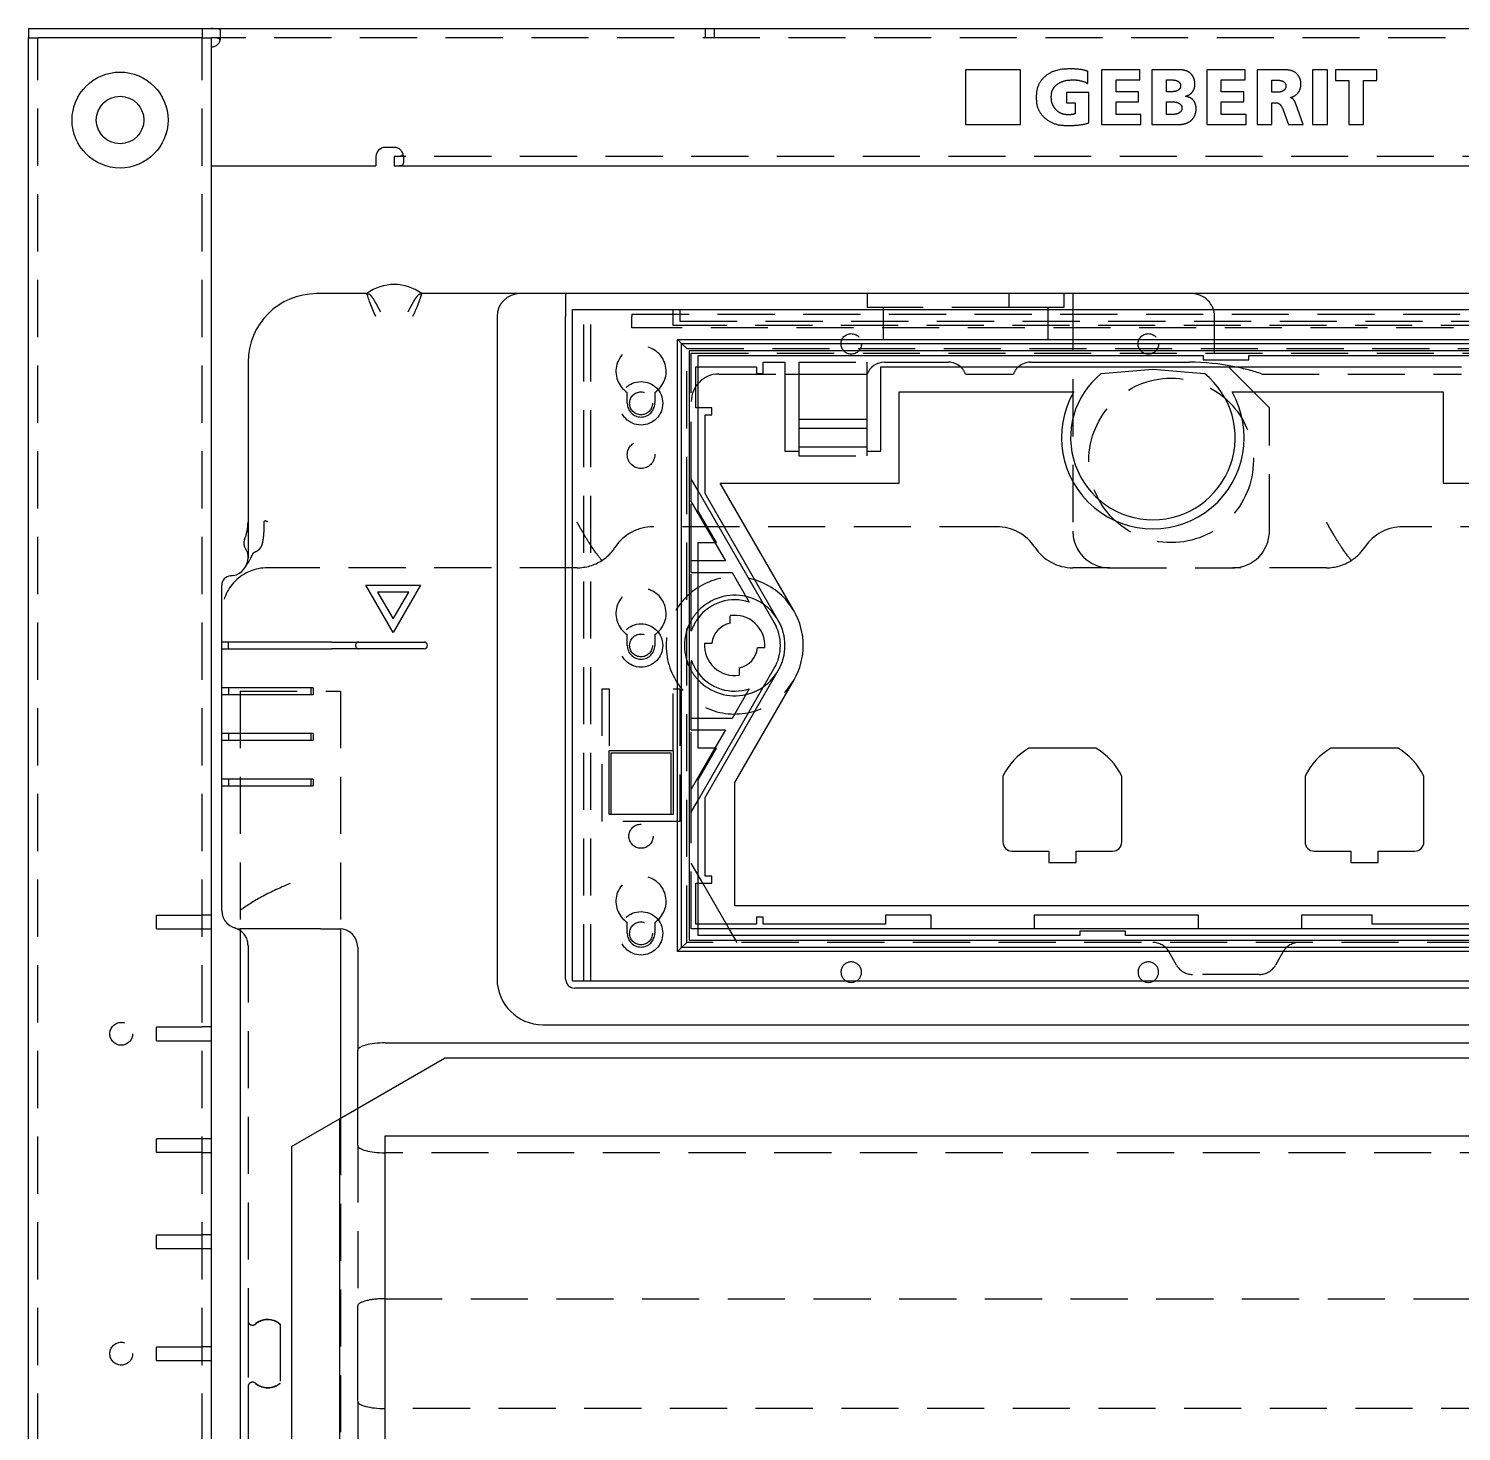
# Model space of a CAD drawing. Header units: millimetres. Extents: x -250 to 250, y -97 to 1135.
# Drawn here: x -250 to 63.5, y 828 to 1135 of the extents above; entities that cross this region are included whole.
import ezdxf

# ---------------------------------------------------------------- set-up
doc = ezdxf.new("R2010")
doc.units = ezdxf.units.MM
doc.linetypes.add('DASHED', pattern=[0.75, 0.5, -0.25])
doc.layers.add('GEB-KONTUR-A', color=5, linetype='CONTINUOUS')
doc.layers.add('GEB-VERDECKT', color=2, linetype='DASHED')

msp = doc.modelspace()

# ---------------------------------------------------------------- linework, layer by layer
at = {"layer": 'GEB-KONTUR-A', "ltscale": 25}
for p, q in [((-250, 1135), (-247, 1135)), ((-250, 1135), (-250, 1133)), ((-247, 1135), (-212, 1135)), ((-212, 1135), (-210, 1135)), ((-212, 1135), (-212, 1133)), ((-210, 1135), (210, 1135)), ((-250, 1133), (-248, 1133)), ((-250, 55), (-250, 1133)), ((-212, 1133), (-248, 1133)), ((-212, 1133), (-247, 1133)), ((-212, 1133), (-210, 1133)), ((-210, 1131), (-210, 1133)), ((-208, 1133), (-208, 1134.46)), ((-210, 1105), (-210, 1131)), ((-174, 1107), (-174, 1105)), ((-170, 1109), (-172, 1109)), ((-170, 1107), (-170, 1105)), ((-168, 1107), (-168, 1105.54)), ((-210, 1105), (-174, 1105)), ((-210, 419.24), (-210, 1105)), ((-170, 1105), (170, 1105)), ((-176, 1077), (-187, 1077)), ((-142.5, 1077), (-164, 1077)), ((-132.5, 1077), (-142.5, 1077)), ((-132.5, 1077), (-132.5, 1072)), ((132.5, 1077), (-132.5, 1077)), ((-131, 1073.5), (131, 1073.5)), ((-131, 926.5), (-131, 1073.5)), ((-147.5, 1072), (-147.5, 927)), ((-132.5, 927), (-132.5, 1072)), ((-108, 933), (-108, 1067)), ((-108, 1067), (108, 1067)), ((-107.12, 933.88), (-107.12, 1066.12)), ((-107.12, 1066.12), (107.12, 1066.12)), ((105.5, 1064.5), (-105.5, 1064.5)), ((-105.5, 1064.5), (-105.5, 935.5)), ((-103.5, 1029.43), (-103.5, 1063.5)), ((-103.5, 1063.5), (7, 1063.5)), ((7, 1063.5), (7, 1062.5)), ((17, 1063.5), (103.5, 1063.5)), ((17, 1062.5), (17, 1063.5)), ((-202, 1062), (-202, 1019.2)), ((-103.5, 1061), (-90.75, 1061)), ((-90.75, 1061), (-90.75, 1059.5)), ((-89.25, 1059.5), (-89.25, 1062)), ((-89.25, 1062), (-84.5, 1062)), ((-84.5, 1062), (-84.5, 1042.5)), ((-63.5, 1042.5), (-63.5, 1061)), ((-63.5, 1061), (63.5, 1061)), ((-62.75, 1062), (-48.75, 1062)), ((-30.75, 1062), (4, 1062)), ((-15.3, 1059.51), (-4, 1060.5)), ((-4, 1060.5), (7.3, 1059.51)), ((7, 1062.5), (17, 1062.5)), ((-90.75, 1059.5), (-89.25, 1059.5)), ((-84.5, 1059.4), (-66.49, 1059.4)), ((-81.5, 1059.4), (-81.5, 1049.5)), ((-66.5, 1049.5), (-66.5, 1059.4)), ((-59.5, 1055.5), (-21.32, 1055.5)), ((-59.5, 1035.5), (-59.5, 1055.5)), ((13.32, 1055.5), (59.5, 1055.5)), ((59.5, 1055.5), (59.5, 1035.5)), ((-100.5, 1052), (-103.5, 1052)), ((-102, 1033.26), (-102, 1050.5)), ((-102, 1050.5), (-100.5, 1050.5)), ((-100.5, 1050.5), (-100.5, 1052)), ((-81.5, 1049.5), (-66.5, 1049.5)), ((-81.5, 1049.5), (-81.5, 1047.5)), ((-66.5, 1047.5), (-81.5, 1047.5)), ((-66.5, 1047.5), (-66.5, 1049.5)), ((-84.5, 1042.5), (-81.5, 1042.5)), ((-81.5, 1043.5), (-66.5, 1043.5)), ((-81.5, 1043.5), (-81.5, 1042.5)), ((-66.5, 1042.5), (-66.5, 1043.5)), ((-66.5, 1042.5), (-63.5, 1042.5)), ((-98.68, 1035.5), (-59.5, 1035.5)), ((-82.51, 1007.5), (-98.68, 1035.5)), ((59.5, 1035.5), (98.68, 1035.5)), ((-86.84, 1005), (-103.5, 1033.86)), ((-85.97, 1005.5), (-102, 1033.26)), ((-99.5, 1022.5), (-103.5, 1029.43)), ((-103.5, 1022.5), (-99.5, 1022.5)), ((-103.5, 977.5), (-103.5, 1022.5)), ((-99.83, 1022.5), (-97.52, 1018.5)), ((-97.52, 1018.5), (-103.5, 1018.5)), ((-103.5, 1016), (-96.08, 1016)), ((-96.08, 1016), (-92.31, 1009.48)), ((-207.74, 1000.75), (-207.74, 1013.21)), ((-176.24, 1013.2), (-164.24, 1013.2)), ((-170.24, 1002.81), (-176.24, 1013.2)), ((-164.24, 1013.2), (-170.24, 1002.81)), ((-166.84, 1011.7), (-173.64, 1011.7)), ((-173.64, 1011.7), (-170.24, 1005.81)), ((-170.24, 1005.81), (-166.84, 1011.7)), ((-96.5, 1004.9), (-96.5, 1006.52)), ((-183.74, 1000.75), (-207.74, 1000.75)), ((-207.74, 999.25), (-207.74, 1000.75)), ((-206.24, 999.25), (-206.24, 1000.75)), ((-183.74, 1000.75), (-177.74, 1000.75)), ((-177.74, 1000.75), (-163.49, 1000.75)), ((-102.08, 1000.5), (-100.47, 1000.5)), ((-207.74, 999.25), (-183.74, 999.25)), ((-207.74, 990.75), (-207.74, 999.25)), ((-177.74, 999.25), (-183.74, 999.25)), ((-163.49, 999.25), (-177.74, 999.25)), ((-88.92, 999.5), (-90.53, 999.5)), ((-103.5, 966.14), (-86.84, 995)), ((-102, 966.74), (-85.97, 994.5)), ((-94.5, 995.1), (-94.5, 993.48)), ((-187.74, 990.75), (-207.74, 990.75)), ((-207.74, 989.25), (-207.74, 990.75)), ((-206.24, 990.75), (-206.24, 989.25)), ((-188.24, 990.75), (-188.24, 989.25)), ((-187.74, 990.75), (-187.74, 989.25)), ((-95.5, 970), (-82.51, 992.5)), ((-207.74, 989.25), (-187.74, 989.25)), ((-207.74, 980.75), (-207.74, 989.25)), ((-92.31, 990.52), (-96.08, 984)), ((-96.08, 984), (-103.5, 984)), ((-103.5, 981.5), (-97.52, 981.5)), ((-97.52, 981.5), (-99.83, 977.5)), ((-187.74, 980.75), (-207.74, 980.75)), ((-207.74, 979.25), (-207.74, 980.75)), ((-207.74, 979.25), (-187.74, 979.25)), ((-207.74, 970.75), (-207.74, 979.25)), ((-206.24, 980.75), (-206.24, 979.25)), ((-188.24, 980.75), (-188.24, 979.25)), ((-187.74, 980.75), (-187.74, 979.25)), ((-123, 977), (-109, 977)), ((-123, 963), (-123, 977)), ((-122.5, 976.5), (-109.5, 976.5)), ((-122.5, 963), (-122.5, 976.5)), ((-109.5, 976.5), (-109.5, 963)), ((-109, 977), (-109, 963)), ((-99.5, 977.5), (-103.5, 977.5)), ((-103.5, 970.57), (-99.5, 977.5)), ((-16.45, 977.5), (-31.15, 977.5)), ((49.65, 977.5), (34.95, 977.5)), ((-187.74, 970.75), (-207.74, 970.75)), ((-207.74, 969.25), (-207.74, 970.75)), ((-207.74, 969.25), (-187.74, 969.25)), ((-207.74, 942), (-207.74, 969.25)), ((-206.24, 970.75), (-206.24, 969.25)), ((-188.24, 970.75), (-188.24, 969.25)), ((-187.74, 970.75), (-187.74, 969.25)), ((-103.5, 936.5), (-103.5, 970.57)), ((-95.5, 943), (-95.5, 970)), ((-36.8, 971.42), (-36.8, 957)), ((-10.8, 957), (-10.8, 971.42)), ((29.3, 971.42), (29.3, 957)), ((55.3, 957), (55.3, 971.42)), ((-102, 949.5), (-102, 966.74)), ((-109, 963), (-123, 963)), ((-109.5, 963), (-122.5, 963)), ((-34.8, 955), (-26.8, 955)), ((-26.8, 955), (-26.8, 952.5)), ((-20.8, 955), (-12.8, 955)), ((-20.8, 952.5), (-20.8, 955)), ((31.3, 955), (39.3, 955)), ((39.3, 955), (39.3, 952.5)), ((45.3, 952.5), (45.3, 955)), ((45.3, 955), (53.3, 955)), ((-26.8, 952.5), (-20.8, 952.5)), ((39.3, 952.5), (45.3, 952.5)), ((-102.51, 948), (-103.5, 949.72)), ((-103.5, 948), (-100.5, 948)), ((-100.5, 949.5), (-102, 949.5)), ((-100.5, 948), (-100.5, 949.5)), ((95.5, 943), (-95.5, 943)), ((-52.5, 941), (-62.5, 941)), ((-62.5, 941), (-62.5, 939)), ((-52.5, 938), (-52.5, 941)), ((6, 941), (-30, 941)), ((-30, 941), (-30, 938)), ((6, 938), (6, 941)), ((44, 941), (28.5, 941)), ((28.5, 941), (28.5, 938)), ((44, 939), (44, 941)), ((-203.74, 938), (-203.74, 809.68)), ((-186.14, 938), (-203.74, 938)), ((-186.14, 938), (-181.67, 938)), ((-181.74, 937.99), (-181.74, 896.55)), ((-90.75, 939), (-103.5, 939)), ((103.5, 938), (-103.5, 938)), ((-96.73, 938), (-97.31, 939)), ((-89.25, 940.5), (-90.75, 940.5)), ((-90.75, 940.5), (-90.75, 939)), ((-89.25, 939), (-89.25, 940.5)), ((-62.5, 939), (-89.25, 939)), ((-20, 937.5), (-20, 936.5)), ((-10, 937.5), (-20, 937.5)), ((-10, 936.5), (-10, 937.5)), ((89.25, 939), (44, 939)), ((-105.5, 935.5), (105.5, 935.5)), ((-20, 936.5), (-103.5, 936.5)), ((103.5, 936.5), (-10, 936.5)), ((-178, 934), (-178, 911.41)), ((108, 933), (-108, 933)), ((107.12, 933.88), (-107.12, 933.88)), ((131, 926.5), (-131, 926.5)), ((130.5, 925), (-130.5, 925)), ((-137.5, 917), (137.5, 917)), ((-172, 913.02), (189.88, 913.02)), ((-182, 896.4), (-159, 909.68)), ((-178, 910.86), (-178, 911.41)), ((-178, 907), (-178, 910.86)), ((159, 909.68), (-159, 909.68)), ((-178, 898.71), (-178, 907)), ((-192.5, 890.34), (-182, 896.4)), ((-182, 896.4), (-182, 574.22)), ((-172, 892.68), (172, 892.68)), ((-172, 602.68), (-172, 892.68)), ((-192.5, 890.34), (-192.5, 814.68))]:
    msp.add_line(p, q, dxfattribs=at)
for radius in [10.5, 5.2]:
    msp.add_circle((-230, 1115), radius, dxfattribs=at)
for centre, radius, start, end in [((-172, 1107), 2, 90, 180), ((-170, 1069), 10, 53.13, 126.87), ((-187, 1062), 15, 90, 180), ((-142.5, 1072), 5, 90, 180), ((-62.75, 1058), 4, 90, 159.5127), ((-48.75, 1058), 4, 48.5904, 90), ((-30.75, 1058), 4, 90, 131.4096), ((4, 1012), 50, 78.5217, 90), ((-4, 1045.5), 18, 128.8846, 51.1154), ((-4, 1045.5), 20, 150, 30), ((-212, 1027), 10, 337.4206, 0), ((-200.92, 1022.39), 2, 157.4206, 212.1458), ((-206, 1019.2), 4, 282.1224, 0), ((-205.74, 1013.21), 2, 92.4836, 180), ((-95.5, 1000), 11, 77.0141, 136.6582), ((-95.5, 1000), 10, 71.4096, 143.1301), ((-95.5, 1000), 6.6, 355.6552, 98.7147), ((-95.5, 1000), 11, 30, 54.62), ((-95.5, 1000), 15, 330, 30), ((-95.5, 1000), 5, 101.537, 174.2608), ((-95.5, 1000), 10, 330, 30), ((-95.5, 1000), 11, 330, 30), ((-163.49, 1000), 0.75, 270, 90), ((-95.5, 1000), 6.6, 175.6552, 278.7147), ((-95.5, 1000), 5, 281.537, 354.2608), ((-95.5, 1000), 10, 216.8699, 288.5904), ((-95.5, 1000), 11, 305.38, 330), ((-95.5, 1000), 11, 223.3418, 282.9859), ((-23.8, 965), 14.5, 120.4503, 153.7084), ((-23.8, 965), 14.5, 26.2916, 59.5497), ((42.3, 965), 14.5, 120.4503, 153.7084), ((42.3, 965), 14.5, 26.2916, 59.5497), ((-34.8, 957), 2, 180, 270), ((-12.8, 957), 2, 270, 0), ((31.3, 957), 2, 180, 270), ((53.3, 957), 2, 270, 0), ((-203.74, 942), 4, 180, 270), ((-206, 934.33), 4, 55.5977, 73.5905), ((-182, 934), 4, 0, 90), ((-137.5, 927), 10, 180, 270), ((-130.5, 927), 2, 180, 270), ((-70, 928.5), 2.25, 242.734, 297.266), ((-5, 928.5), 2.25, 242.734, 297.266)]:
    msp.add_arc(centre, radius, start, end, dxfattribs=at)
msp.add_ellipse((-172, 911.41), major_axis=(6, 0), ratio=0.267949, start_param=1.570796, end_param=3.141593, dxfattribs=at)
for points, knots in [([(-208, 1134.46), (-208, 1134.6), (-208.04, 1134.71), (-208.24, 1134.88), (-208.4, 1134.93), (-208.76, 1134.98), (-208.99, 1134.99), (-209.48, 1135), (-209.75, 1135), (-210, 1135)], [-1.0688909, -1.0688909, -1.0688909, -1.0688909, -0.9890029, -0.9890029, -0.9091148, -0.9091148, -0.8336496, -0.8336496, -0.7581844, -0.7581844, -0.7581844, -0.7581844]), ([(-210, 1131), (-209.75, 1131), (-209.48, 1131.05), (-208.99, 1131.25), (-208.76, 1131.41), (-208.4, 1131.77), (-208.24, 1132.01), (-208.04, 1132.51), (-208, 1132.77), (-208, 1133)], [-0.7581844, -0.7581844, -0.7581844, -0.7581844, -0.6827192, -0.6827192, -0.607254, -0.607254, -0.527366, -0.527366, -0.447478, -0.447478, -0.447478, -0.447478]), ([(-208.09, 1132.41), (-208.12, 1132.51), (-208.16, 1132.59), (-208.27, 1132.74), (-208.34, 1132.8), (-208.5, 1132.89), (-208.6, 1132.92), (-208.84, 1132.97), (-208.97, 1132.98), (-209.38, 1133), (-209.7, 1133), (-210, 1133)], [-0.259689, -0.259689, -0.259689, -0.259689, -0.2200225, -0.2200225, -0.180356, -0.180356, -0.135267, -0.135267, -0.090178, -0.090178, 0, 0, 0, 0]), ([(-168, 1107), (-168, 1107.23), (-168.04, 1107.49), (-168.24, 1107.99), (-168.4, 1108.23), (-168.76, 1108.59), (-168.99, 1108.75), (-169.48, 1108.95), (-169.75, 1109), (-170, 1109)], [-1.0688909, -1.0688909, -1.0688909, -1.0688909, -0.9890029, -0.9890029, -0.9091148, -0.9091148, -0.8336496, -0.8336496, -0.7581844, -0.7581844, -0.7581844, -0.7581844]), ([(-168.09, 1107.59), (-168.12, 1107.49), (-168.16, 1107.41), (-168.27, 1107.26), (-168.34, 1107.2), (-168.5, 1107.11), (-168.6, 1107.08), (-168.84, 1107.03), (-168.97, 1107.02), (-169.38, 1107), (-169.7, 1107), (-170, 1107)], [-1.0825656, -1.0825656, -1.0825656, -1.0825656, -1.0428991, -1.0428991, -1.0032326, -1.0032326, -0.9581436, -0.9581436, -0.9130546, -0.9130546, -0.8228766, -0.8228766, -0.8228766, -0.8228766]), ([(-170, 1105), (-169.75, 1105), (-169.48, 1105), (-168.99, 1105.01), (-168.76, 1105.02), (-168.4, 1105.07), (-168.24, 1105.12), (-168.04, 1105.29), (-168, 1105.4), (-168, 1105.54)], [-0.7581844, -0.7581844, -0.7581844, -0.7581844, -0.6827192, -0.6827192, -0.607254, -0.607254, -0.527366, -0.527366, -0.447478, -0.447478, -0.447478, -0.447478]), ([(-174.01, 1072), (-174.01, 1072), (-174.02, 1072.01), (-174.26, 1072.5), (-174.49, 1073), (-174.91, 1073.98), (-175.09, 1074.45), (-175.45, 1075.39), (-175.61, 1075.83), (-175.84, 1076.52), (-175.92, 1076.76), (-175.99, 1076.96), (-176, 1077), (-176, 1077)], [-0.0011168, -0.0011168, -0.0011168, -0.0011168, 0, 0, 0.1653102, 0.1653102, 0.3316314, 0.3316314, 0.5263316, 0.5263316, 0.7140393, 0.7140393, 0.8196344, 0.8196344, 0.8196344, 0.8196344]), ([(-164, 1077), (-164, 1077), (-164.04, 1076.88), (-164.19, 1076.43), (-164.3, 1076.1), (-164.6, 1075.25), (-164.79, 1074.73), (-165.16, 1073.83), (-165.31, 1073.47), (-165.63, 1072.74), (-165.8, 1072.37), (-165.98, 1072.01), (-165.99, 1072), (-165.99, 1072)], [4.974229, 4.974229, 4.974229, 4.974229, 5.31183, 5.31183, 5.656428, 5.656428, 6.017524, 6.017524, 6.239867, 6.239867, 6.459831, 6.459831, 6.461856, 6.461856, 6.461856, 6.461856]), ([(-202.61, 1021.33), (-202.61, 1021.33), (-202.59, 1021.3), (-202.5, 1021.14), (-202.39, 1020.94), (-202.22, 1020.52), (-202.15, 1020.3), (-202.03, 1019.79), (-202, 1019.49), (-202, 1019.2)], [1.62128, 1.62128, 1.62128, 1.62128, 1.7115712, 1.7115712, 1.8798132, 1.8798132, 2.0171459, 2.0171459, 2.196526, 2.196526, 2.196526, 2.196526]), ([(-205.16, 1015.29), (-205.38, 1015.24), (-205.55, 1015.22), (-205.77, 1015.21), (-205.83, 1015.2), (-205.83, 1015.2)], [-0.5135271, -0.5135271, -0.5135271, -0.5135271, -0.2567635, -0.2567635, 0, 0, 0, 0]), ([(-177.74, 1000.75), (-177.83, 1000.75), (-177.93, 1000.73), (-178.12, 1000.65), (-178.2, 1000.6), (-178.34, 1000.46), (-178.39, 1000.38), (-178.47, 1000.19), (-178.49, 1000.09), (-178.49, 999.91), (-178.47, 999.81), (-178.39, 999.62), (-178.34, 999.54), (-178.2, 999.4), (-178.12, 999.35), (-177.93, 999.27), (-177.83, 999.25), (-177.74, 999.25)], [0.1130404, 0.1130404, 0.1130404, 0.1130404, 0.1413005, 0.1413005, 0.1695606, 0.1695606, 0.1978207, 0.1978207, 0.2260809, 0.2260809, 0.254341, 0.254341, 0.2826011, 0.2826011, 0.3108612, 0.3108612, 0.3391213, 0.3391213, 0.3391213, 0.3391213])]:
    msp.add_open_spline(points, degree=3, knots=knots, dxfattribs=at)
at = {"layer": 'GEB-VERDECKT', "ltscale": 25}
for p, q in [((-102, 1135), (-102, 1133)), ((-100, 1135), (-100, 1133)), ((-248, 55), (-248, 1133)), ((-212, 55), (-212, 1133)), ((210, 1133), (-210, 1133)), ((-45, 1126), (-45, 1114)), ((-33, 1126), (-45, 1126)), ((-33, 1114), (-33, 1126)), ((-18.24, 1123), (-18.24, 1125.64)), ((-15.24, 1126), (-15.24, 1114)), ((-6.84, 1126), (-15.24, 1126)), ((-6.84, 1123.78), (-6.84, 1126)), ((1.26, 1126), (-4.2, 1126)), ((-4.2, 1126), (-4.2, 1114)), ((7.8, 1126), (7.8, 1114)), ((16.2, 1126), (7.8, 1126)), ((16.2, 1123.78), (16.2, 1126)), ((18.84, 1126), (18.84, 1114)), ((24.3, 1126), (18.84, 1126)), ((34.2, 1126), (30.96, 1126)), ((30.96, 1126), (30.96, 1114)), ((34.2, 1114), (34.2, 1126)), ((45, 1126), (35.94, 1126)), ((35.94, 1126), (35.94, 1123.66)), ((45, 1123.66), (45, 1126)), ((-12.06, 1121.2), (-12.06, 1123.78)), ((-12.06, 1123.78), (-6.84, 1123.78)), ((-1.02, 1121.2), (-1.02, 1123.78)), ((-1.02, 1123.78), (-0.11, 1123.78)), ((10.98, 1121.2), (10.98, 1123.78)), ((10.98, 1123.78), (16.2, 1123.78)), ((22.02, 1121.08), (22.02, 1123.72)), ((22.02, 1123.72), (22.93, 1123.72)), ((35.94, 1123.66), (38.88, 1123.66)), ((38.88, 1123.66), (38.88, 1114)), ((42.06, 1114), (42.06, 1123.66)), ((42.06, 1123.66), (45, 1123.66)), ((-18, 1121.02), (-22.92, 1121.02)), ((-22.92, 1121.02), (-22.92, 1118.8)), ((-18, 1114.36), (-18, 1121.02)), ((-7.14, 1121.2), (-12.06, 1121.2)), ((-7.14, 1118.98), (-7.14, 1121.2)), ((-0.11, 1121.2), (-1.02, 1121.2)), ((15.9, 1121.2), (10.98, 1121.2)), ((15.9, 1118.98), (15.9, 1121.2)), ((22.86, 1121.08), (22.02, 1121.08)), ((-22.92, 1118.8), (-21, 1118.8)), ((-21, 1118.8), (-21, 1116.4)), ((-12.06, 1116.22), (-12.06, 1118.98)), ((-12.06, 1118.98), (-7.14, 1118.98)), ((-6.66, 1116.22), (-12.06, 1116.22)), ((-6.66, 1114), (-6.66, 1116.22)), ((-1.02, 1116.22), (-1.02, 1118.98)), ((-1.02, 1118.98), (-0.05, 1118.98)), ((-0.05, 1116.22), (-1.02, 1116.22)), ((10.98, 1116.22), (10.98, 1118.98)), ((10.98, 1118.98), (15.9, 1118.98)), ((16.38, 1116.22), (10.98, 1116.22)), ((16.38, 1114), (16.38, 1116.22)), ((22.02, 1114), (22.02, 1118.8)), ((22.02, 1118.8), (22.74, 1118.8)), ((24.59, 1117), (25.68, 1114)), ((28.92, 1114), (27.26, 1118.55)), ((-45, 1114), (-33, 1114)), ((-15.24, 1114), (-6.66, 1114)), ((-4.2, 1114), (0.84, 1114)), ((7.8, 1114), (16.38, 1114)), ((18.84, 1114), (22.02, 1114)), ((25.68, 1114), (28.92, 1114)), ((30.96, 1114), (34.2, 1114)), ((38.88, 1114), (42.06, 1114)), ((170, 1107), (-170, 1107)), ((-66.5, 1077), (-66.5, 1074)), ((-35.5, 1077), (-35.5, 1074)), ((-23.5, 1077), (-23.5, 1074)), ((-21.5, 1077), (-21.5, 1025)), ((-128.5, 926.5), (-128.5, 1073.5)), ((-127, 926.5), (-127, 1073.5)), ((-118, 1072.5), (118, 1072.5)), ((-118, 1072.5), (-118, 1072)), ((-109, 1070), (-109, 1073.5)), ((-107.5, 1073.5), (-107.5, 1071)), ((-35.5, 1074), (-66.5, 1074)), ((-63, 1074), (-63, 1067)), ((-23.5, 1074), (-35.5, 1074)), ((-27, 1074), (-27, 1067)), ((-118, 1069.5), (-118, 1072)), ((118, 1069.5), (-118, 1069.5)), ((109, 1070), (-109, 1070)), ((-107.5, 1071), (107.5, 1071)), ((9.5, 1064), (9.5, 1072)), ((-107.12, 1066.12), (-108, 1067)), ((-106, 1065), (-107.12, 1066.12)), ((-106, 1065), (106, 1065)), ((-106, 935), (-106, 1065)), ((-105, 1064), (105, 1064)), ((-105, 1036.45), (-105, 1064)), ((21.5, 1052), (9.5, 1064)), ((-104, 1052), (-104, 1061)), ((-104, 1061), (-103.5, 1061)), ((-81.5, 1062), (-66.5, 1062)), ((-81.5, 1062), (-81.5, 1059.4)), ((-66.5, 1059.4), (-66.5, 1062)), ((-99, 1059.4), (-84.5, 1059.4)), ((-45, 1059.4), (-34.49, 1059.4)), ((19.91, 1059.4), (63.5, 1059.4)), ((-119, 1053), (-119, 1055.39)), ((-113, 1055.39), (-113, 1053)), ((-103.5, 1052), (-104, 1052)), ((21.5, 1025), (21.5, 1052)), ((-81.5, 1047.5), (-81.5, 1043.5)), ((-66.5, 1043.5), (-66.5, 1047.5)), ((-81.5, 1042.5), (-81.5, 1041.5)), ((-81.5, 1041.5), (-66.5, 1041.5)), ((-66.5, 1041.5), (-66.5, 1042.5)), ((-103.5, 1033.86), (-105, 1036.45)), ((-105, 1031.45), (-105, 1036.45)), ((-105, 1018.5), (-105, 1031.45)), ((-105, 1031.45), (-99.83, 1022.5)), ((-38.2, 1026), (-113.3, 1026)), ((113.3, 1026), (50.7, 1026)), ((-130, 1017), (-197.74, 1017)), ((-103.5, 1018.5), (-105, 1018.5)), ((-105, 1016), (-105, 1018.5)), ((-105, 1003.12), (-105, 1016)), ((-105, 1016), (-103.5, 1016)), ((-13.5, 1017), (-21.5, 1017)), ((-13.5, 1017), (13.5, 1017)), ((34, 1017), (13.5, 1017)), ((-119, 1000), (-119, 1002.39)), ((-113, 1002.39), (-113, 1000)), ((-105, 984), (-105, 996.88)), ((-203.74, 990), (-203.74, 938)), ((-203.74, 990), (-181.74, 990)), ((-181.74, 990), (-181.74, 937.99)), ((-124.5, 990.5), (-123, 990.5)), ((-124.5, 961.5), (-124.5, 990.5)), ((-123, 990.5), (-123, 977)), ((-109, 990.5), (-107.5, 990.5)), ((-109, 977), (-109, 990.5)), ((-107.5, 990.5), (-107.5, 961.5)), ((-103.5, 984), (-105, 984)), ((-105, 981.5), (-105, 984)), ((-105, 968.55), (-105, 981.5)), ((-105, 981.5), (-103.5, 981.5)), ((-99.83, 977.5), (-105, 968.55)), ((-105, 963.55), (-105, 968.55)), ((-105, 963.55), (-103.5, 966.14)), ((-105, 938), (-105, 963.55)), ((-107.5, 961.5), (-124.5, 961.5)), ((-103.5, 949.72), (-105, 952.32)), ((-104, 939), (-104, 948)), ((-104, 948), (-103.5, 948)), ((-97.31, 939), (-102.51, 948)), ((-222, 941), (-212, 941)), ((-222, 938), (-222, 941)), ((-210, 941), (-212, 941)), ((-222, 938), (-212, 938)), ((-212, 938), (-210, 938)), ((-119, 937), (-119, 939.39)), ((-113, 939.39), (-113, 937)), ((-103.5, 938), (-105, 938)), ((-103.5, 939), (-104, 939)), ((-95, 935), (-96.73, 938)), ((-202, 934.33), (-202, 852.25)), ((-106, 935), (-107.12, 933.88)), ((106, 935), (-106, 935)), ((-107.12, 933.88), (-108, 933)), ((1.2, 930), (-0.54, 933)), ((24.54, 933), (22.8, 930)), ((19.34, 928), (4.66, 928)), ((-222, 916.5), (-212, 916.5)), ((-222, 913.5), (-222, 916.5)), ((-210, 916.5), (-212, 916.5)), ((-222, 913.5), (-212, 913.5)), ((-212, 913.5), (-210, 913.5)), ((-178, 895), (-178, 898.71)), ((-181.74, 896.55), (-181.74, 590)), ((-178, 891.14), (-178, 895)), ((-222, 889), (-222, 892)), ((-212, 892), (-222, 892)), ((-210, 892), (-212, 892)), ((-178, 890.59), (-178, 891.14)), ((-178, 890.59), (-178, 855.41)), ((-212, 889), (-222, 889)), ((-212, 889), (-210, 889)), ((188.15, 888.98), (-172, 888.98)), ((-222, 871), (-212, 871)), ((-222, 868), (-222, 871)), ((-210, 871), (-212, 871)), ((-222, 868), (-212, 868)), ((-212, 868), (-210, 868)), ((-172, 857.02), (185.81, 857.02)), ((-178, 854.86), (-178, 855.41)), ((-178, 851), (-178, 854.86)), ((-202, 852.25), (-202, 837.75)), ((-195, 851.46), (-195, 838.54)), ((-178, 839), (-178, 851)), ((-222, 846.5), (-212, 846.5)), ((-222, 843.5), (-222, 846.5)), ((-210, 846.5), (-212, 846.5)), ((-222, 843.5), (-212, 843.5)), ((-212, 843.5), (-210, 843.5)), ((-202, 837.75), (-202, 669.5)), ((-178, 835.14), (-178, 839)), ((-178, 834.59), (-178, 835.14)), ((-178, 834.59), (-178, 655.14)), ((184.08, 832.98), (-172, 832.98))]:
    msp.add_line(p, q, dxfattribs=at)
for centre, radius in [((-70, 1066), 2.25), ((-5, 1066), 2.25), ((-116, 1053), 4.75), ((0, 1040.5), 18), ((-116, 1053), 2.5), ((-116, 1041.75), 3), ((-116, 1000), 4.75), ((-116, 1000), 2.5), ((-116, 958.25), 2.65), ((-116, 937), 4.75), ((-116, 937), 2.5), ((-229.75, 915), 2.5), ((-229.75, 845), 2.5)]:
    msp.add_circle(centre, radius, dxfattribs=at)
for centre, radius, start, end in [((-19.92, 1119.94), 9.6, 174.2608, 185.0198), ((4.5, 1072), 5, 0, 90), ((-116, 1060), 5.5, 303.0557, 236.9443), ((-48.75, 1058), 4, 20.4873, 48.5904), ((-30.75, 1058), 4, 131.4096, 159.5127), ((4, 1012), 50, 71.4416, 78.5217), ((-99, 1053.4), 6, 90, 180), ((-116, 1053), 3, 180, 0), ((-113.3, 1016), 10, 90, 146.633), ((-38.2, 1016), 10, 33.367, 90), ((50.7, 1016), 10, 90, 146.633), ((-13.5, 1025), 8, 180, 270), ((13.5, 1025), 8, 270, 0), ((-21.5, 1027), 10, 213.367, 270), ((-197.74, 1007), 10, 90, 180), ((-130, 1027), 10, 270, 302.7363), ((34, 1027), 10, 270, 302.7363), ((-95.5, 1000), 15, 30, 330), ((-116, 1007), 5.5, 303.0557, 236.9443), ((-95.5, 1000), 11, 54.62, 77.0141), ((-95.5, 1000), 11, 136.6582, 149.7274), ((-95.5, 1000), 11, 149.7274, 210.2726), ((-95.5, 1000), 10, 143.1301, 161.8051), ((-116, 1000), 3, 180, 0), ((-95.5, 1000), 10, 198.1949, 216.8699), ((-95.5, 1000), 11, 210.2726, 223.3418), ((-95.5, 1000), 11, 282.9859, 305.38), ((-116, 944), 5.5, 303.0557, 236.9443), ((-206, 934.33), 4, 0, 55.5977), ((-116, 937), 3, 180, 0), ((-4, 931), 4, 30, 90), ((28, 931), 4, 90, 150), ((-70, 928.5), 2.25, 297.266, 242.734), ((-5, 928.5), 2.25, 297.266, 242.734), ((4.66, 932), 4, 210, 270), ((19.34, 932), 4, 270, 330), ((-201, 852.25), 1, 180, 294.7313), ((-197.77, 848.5), 4, 46.2233, 134.7244), ((-197.69, 848.5), 4, 47.6853, 64.963), ((-201, 837.75), 1, 48.5904, 180), ((-197.69, 841.5), 4, 228.5904, 312.3147), ((-197.69, 841.5), 4, 295.037, 312.3147)]:
    msp.add_arc(centre, radius, start, end, dxfattribs=at)
for centre, major_axis, start_param, end_param in [((-172, 890.59), (-6, 0), 0, 1.570796), ((-172, 855.41), (6, 0), 1.570796, 3.141593), ((-172, 834.59), (-6, 0), 0, 1.570796)]:
    msp.add_ellipse(centre, major_axis=major_axis, ratio=0.267949, start_param=start_param, end_param=end_param, dxfattribs=at)
for points, knots in [([(-21.72, 1126.18), (-22.87, 1126.18), (-24.2, 1126.18), (-26.53, 1125.38), (-27.21, 1124.88), (-28.24, 1123.97), (-28.69, 1123.37), (-29.34, 1122.01), (-29.42, 1121.39), (-29.47, 1120.9)], [-0.5275957, -0.5275957, -0.5275957, -0.5275957, -0.3870422, -0.3870422, -0.2815854, -0.2815854, -0.1484177, -0.1484177, 0, 0, 0, 0]), ([(-18.24, 1125.64), (-18.55, 1125.76), (-19.01, 1125.95), (-20.74, 1126.18), (-21.41, 1126.18), (-21.72, 1126.18)], [-0.2047803, -0.2047803, -0.2047803, -0.2047803, -0.0936029, -0.0936029, 0, 0, 0, 0]), ([(3.06, 1120.18), (3.37, 1120.28), (3.71, 1120.38), (4.23, 1120.69), (4.46, 1120.87), (4.87, 1121.41), (5.01, 1121.73), (5.21, 1122.48), (5.23, 1122.94), (5.11, 1123.76), (4.99, 1124.14), (4.64, 1124.78), (4.43, 1125.05), (3.84, 1125.54), (3.5, 1125.7), (2.55, 1126), (1.88, 1126), (1.26, 1126)], [-0.769042, -0.769042, -0.769042, -0.769042, -0.6594789, -0.6594789, -0.5892999, -0.5892999, -0.5175672, -0.5175672, -0.4256769, -0.4256769, -0.3443217, -0.3443217, -0.2725697, -0.2725697, -0.1846271, -0.1846271, 0, 0, 0, 0]), ([(26.04, 1119.88), (26.37, 1120), (26.72, 1120.13), (27.3, 1120.48), (27.57, 1120.69), (28.04, 1121.29), (28.2, 1121.64), (28.41, 1122.42), (28.44, 1122.87), (28.33, 1123.69), (28.22, 1124.07), (27.87, 1124.72), (27.65, 1125), (27.05, 1125.51), (26.69, 1125.68), (25.69, 1126), (24.96, 1126), (24.3, 1126)], [-0.7826387, -0.7826387, -0.7826387, -0.7826387, -0.6769397, -0.6769397, -0.5995678, -0.5995678, -0.5236979, -0.5236979, -0.4361817, -0.4361817, -0.3580928, -0.3580928, -0.2873338, -0.2873338, -0.1981603, -0.1981603, 0, 0, 0, 0]), ([(-26.22, 1120), (-26.22, 1120.26), (-26.22, 1120.54), (-26.13, 1121.09), (-26.06, 1121.38), (-25.7, 1122.08), (-25.41, 1122.41), (-24.7, 1123.01), (-24.21, 1123.3), (-22.71, 1123.78), (-21.88, 1123.78), (-21.18, 1123.78)], [-0.7246859, -0.7246859, -0.7246859, -0.7246859, -0.5946706, -0.5946706, -0.488202, -0.488202, -0.3584487, -0.3584487, -0.2092614, -0.2092614, 0, 0, 0, 0]), ([(-21.18, 1123.78), (-21.01, 1123.78), (-20.55, 1123.78), (-19.03, 1123.42), (-18.54, 1123.16), (-18.24, 1123)], [-0.1912217, -0.1912217, -0.1912217, -0.1912217, -0.1024474, -0.1024474, 0, 0, 0, 0]), ([(-0.11, 1123.78), (0.19, 1123.78), (0.52, 1123.78), (1.04, 1123.68), (1.25, 1123.62), (1.57, 1123.44), (1.7, 1123.34), (1.9, 1123.1), (1.97, 1122.97), (2.06, 1122.69), (2.08, 1122.55), (2.05, 1122.25), (2.01, 1122.11), (1.88, 1121.84), (1.78, 1121.72), (1.54, 1121.52), (1.38, 1121.41), (0.73, 1121.2), (0.29, 1121.2), (-0.11, 1121.2)], [-0.7709506, -0.7709506, -0.7709506, -0.7709506, -0.6267301, -0.6267301, -0.5325798, -0.5325798, -0.4595114, -0.4595114, -0.3921412, -0.3921412, -0.3259728, -0.3259728, -0.2597138, -0.2597138, -0.1882829, -0.1882829, -0.1186243, -0.1186243, 0, 0, 0, 0]), ([(22.93, 1123.72), (23.23, 1123.72), (23.56, 1123.72), (24.08, 1123.63), (24.29, 1123.57), (24.62, 1123.39), (24.74, 1123.29), (24.95, 1123.06), (25.02, 1122.93), (25.11, 1122.65), (25.13, 1122.5), (25.11, 1122.2), (25.07, 1122.05), (24.93, 1121.76), (24.82, 1121.63), (24.58, 1121.42), (24.4, 1121.31), (23.73, 1121.08), (23.27, 1121.08), (22.86, 1121.08)], [-0.795939, -0.795939, -0.795939, -0.795939, -0.6506401, -0.6506401, -0.5538619, -0.5538619, -0.4800249, -0.4800249, -0.4117319, -0.4117319, -0.342939, -0.342939, -0.2723136, -0.2723136, -0.195745, -0.195745, -0.122761, -0.122761, 0, 0, 0, 0]), ([(-22.44, 1116.16), (-22.7, 1116.16), (-22.98, 1116.16), (-23.53, 1116.25), (-23.83, 1116.33), (-24.61, 1116.72), (-25.01, 1117.04), (-25.6, 1117.73), (-25.86, 1118.12), (-26.22, 1119.13), (-26.22, 1119.6), (-26.22, 1120)], [-0.5516765, -0.5516765, -0.5516765, -0.5516765, -0.4321648, -0.4321648, -0.3402275, -0.3402275, -0.2203353, -0.2203353, -0.1206307, -0.1206307, 0, 0, 0, 0]), ([(0.84, 1114), (1.3, 1114), (1.78, 1114), (2.69, 1114.1), (3.11, 1114.2), (3.89, 1114.53), (4.22, 1114.74), (4.8, 1115.33), (5.03, 1115.68), (5.38, 1116.51), (5.47, 1117), (5.47, 1117.87), (5.4, 1118.26), (5.16, 1118.9), (5.01, 1119.15), (4.6, 1119.62), (4.36, 1119.77), (3.79, 1120.05), (3.41, 1120.12), (3.06, 1120.18)], [-0.7231611, -0.7231611, -0.7231611, -0.7231611, -0.6318276, -0.6318276, -0.5491635, -0.5491635, -0.4722775, -0.4722775, -0.3919763, -0.3919763, -0.2998707, -0.2998707, -0.2259103, -0.2259103, -0.1694033, -0.1694033, -0.106661, -0.106661, 0, 0, 0, 0]), ([(27.26, 1118.55), (27.16, 1118.84), (27.03, 1119.2), (26.69, 1119.6), (26.59, 1119.68), (26.34, 1119.83), (26.18, 1119.86), (26.04, 1119.88)], [-0.1232075, -0.1232075, -0.1232075, -0.1232075, -0.0678874, -0.0678874, -0.0431711, -0.0431711, 0, 0, 0, 0]), ([(-29.48, 1119.1), (-29.44, 1118.57), (-29.36, 1117.94), (-28.66, 1116.53), (-28.16, 1115.92), (-27.06, 1114.95), (-26.36, 1114.5), (-24.44, 1113.82), (-23.49, 1113.82), (-22.68, 1113.82)], [-0.8575452, -0.8575452, -0.8575452, -0.8575452, -0.6375602, -0.6375602, -0.4345752, -0.4345752, -0.2432709, -0.2432709, 0, 0, 0, 0]), ([(-21, 1116.4), (-21.2, 1116.32), (-21.4, 1116.24), (-21.94, 1116.16), (-22.18, 1116.16), (-22.44, 1116.16)], [-0.1750247, -0.1750247, -0.1750247, -0.1750247, -0.0776307, -0.0776307, 0, 0, 0, 0]), ([(-0.05, 1118.98), (0.29, 1118.98), (0.66, 1118.98), (1.25, 1118.87), (1.47, 1118.8), (1.83, 1118.61), (1.97, 1118.5), (2.18, 1118.25), (2.26, 1118.11), (2.36, 1117.82), (2.37, 1117.67), (2.35, 1117.37), (2.31, 1117.22), (2.17, 1116.93), (2.06, 1116.8), (1.81, 1116.58), (1.63, 1116.46), (0.91, 1116.22), (0.4, 1116.22), (-0.05, 1116.22)], [-0.8569153, -0.8569153, -0.8569153, -0.8569153, -0.6903035, -0.6903035, -0.5835281, -0.5835281, -0.5028737, -0.5028737, -0.4307199, -0.4307199, -0.3607426, -0.3607426, -0.2896709, -0.2896709, -0.211773, -0.211773, -0.1349595, -0.1349595, 0, 0, 0, 0]), ([(22.74, 1118.8), (22.86, 1118.8), (22.98, 1118.8), (23.23, 1118.76), (23.35, 1118.72), (23.61, 1118.59), (23.76, 1118.47), (24.27, 1117.87), (24.46, 1117.34), (24.59, 1117)], [-0.2716401, -0.2716401, -0.2716401, -0.2716401, -0.2121044, -0.2121044, -0.1608756, -0.1608756, -0.1084098, -0.1084098, 0, 0, 0, 0]), ([(-22.68, 1113.82), (-21.85, 1113.82), (-21.1, 1113.82), (-19.36, 1114), (-18.67, 1114.18), (-18, 1114.36)], [-0.3761539, -0.3761539, -0.3761539, -0.3761539, -0.2070441, -0.2070441, 0, 0, 0, 0]), ([(-175.83, 1077), (-175.77, 1077), (-175.7, 1076.99), (-175.43, 1076.88), (-175.22, 1076.69), (-174.76, 1076.12), (-174.51, 1075.74), (-174.06, 1074.95), (-173.86, 1074.58), (-173.44, 1073.81), (-173.23, 1073.41), (-173.02, 1073.01), (-173.02, 1073), (-173.02, 1073)], [2.8986347, 2.8986347, 2.8986347, 2.8986347, 2.9803727, 2.9803727, 3.2113225, 3.2113225, 3.4531945, 3.4531945, 3.6334223, 3.6334223, 3.813764, 3.813764, 3.8155314, 3.8155314, 3.8155314, 3.8155314]), ([(-166.98, 1073), (-166.98, 1073), (-166.98, 1073.01), (-166.8, 1073.35), (-166.62, 1073.69), (-166.27, 1074.34), (-166.1, 1074.66), (-165.67, 1075.44), (-165.41, 1075.87), (-164.93, 1076.52), (-164.71, 1076.76), (-164.39, 1076.96), (-164.28, 1077), (-164.17, 1077)], [-0.0013337, -0.0013337, -0.0013337, -0.0013337, 0, 0, 0.1144152, 0.1144152, 0.2288237, 0.2288237, 0.4133542, 0.4133542, 0.5894062, 0.5894062, 0.6905953, 0.6905953, 0.6905953, 0.6905953]), ([(-200.61, 1020.42), (-200.38, 1020.51), (-200.16, 1020.61), (-199.72, 1020.88), (-199.53, 1021.04), (-199.18, 1021.46), (-199.05, 1021.7), (-198.82, 1022.32), (-198.72, 1022.73), (-198.51, 1024.19), (-198.45, 1025.48), (-198.45, 1027)], [-1.133174, -1.133174, -1.133174, -1.133174, -1.000571, -1.000571, -0.850725, -0.850725, -0.684721, -0.684721, -0.455316, -0.455316, 0, 0, 0, 0]), ([(-198.45, 1027), (-198.45, 1027.05), (-198.44, 1027.1), (-198.4, 1027.19), (-198.38, 1027.23), (-198.32, 1027.28), (-198.3, 1027.3), (-198.24, 1027.33), (-198.22, 1027.33), (-198.16, 1027.34), (-198.14, 1027.33), (-198.09, 1027.32), (-198.07, 1027.31), (-198.03, 1027.29), (-198.02, 1027.28), (-198, 1027.26)], [0, 0, 0, 0, 0.01570788, 0.01570788, 0.0288102, 0.0288102, 0.03870978, 0.03870978, 0.04675585, 0.04675585, 0.05447535, 0.05447535, 0.06100204, 0.06100204, 0.06792809, 0.06792809, 0.06792809, 0.06792809]), ([(-124.59, 1018.59), (-124.63, 1018.63), (-124.66, 1018.68), (-125.28, 1019.46), (-125.96, 1020.39), (-127.2, 1022.22), (-127.75, 1023.09), (-128.87, 1024.96), (-129.44, 1025.96), (-129.99, 1026.99), (-130, 1027), (-130, 1027)], [-1.136294, -1.136294, -1.136294, -1.136294, -1.108984, -1.108984, -0.677271, -0.677271, -0.348211, -0.348211, 0, 0, 0.001582, 0.001582, 0.001582, 0.001582]), ([(39.41, 1018.59), (39.37, 1018.63), (39.34, 1018.68), (38.72, 1019.46), (38.04, 1020.39), (36.8, 1022.22), (36.25, 1023.09), (35.13, 1024.96), (34.56, 1025.96), (34.01, 1026.99), (34, 1027), (34, 1027)], [-1.136294, -1.136294, -1.136294, -1.136294, -1.108984, -1.108984, -0.677271, -0.677271, -0.348211, -0.348211, 0, 0, 0.001582, 0.001582, 0.001582, 0.001582]), ([(-202.6, 1017.09), (-202.23, 1017.68), (-201.77, 1018.39), (-201.19, 1019.53), (-201.05, 1019.84), (-200.88, 1020.15), (-200.83, 1020.23), (-200.75, 1020.33), (-200.71, 1020.36), (-200.66, 1020.4), (-200.63, 1020.41), (-200.61, 1020.42)], [-0.2552925, -0.2552925, -0.2552925, -0.2552925, -0.1204298, -0.1204298, -0.0488739, -0.0488739, -0.0212786, -0.0212786, -0.0082376, -0.0082376, 0, 0, 0, 0]), ([(-124.59, 1018.59), (-123.22, 1019.47), (-122.28, 1020.55), (-121.65, 1021.49), (-121.65, 1021.5), (-121.65, 1021.5)], [0.7068064, 0.7068064, 0.7068064, 0.7068064, 1.4290267, 1.4290267, 1.4310981, 1.4310981, 1.4310981, 1.4310981]), ([(39.41, 1018.59), (40.78, 1019.47), (41.72, 1020.55), (42.35, 1021.49), (42.35, 1021.5), (42.35, 1021.5)], [0.7068064, 0.7068064, 0.7068064, 0.7068064, 1.4290267, 1.4290267, 1.4310981, 1.4310981, 1.4310981, 1.4310981]), ([(-192.74, 947.93), (-192.75, 947.93), (-192.75, 947.93), (-194.83, 947.05), (-196.85, 946.12), (-200.51, 944.17), (-202.13, 943.18), (-204.99, 941.09), (-206.01, 940.11), (-206.67, 939.35), (-206.69, 939.33), (-206.7, 939.31)], [-2.217733, -2.217733, -2.217733, -2.217733, -2.216187, -2.216187, -1.684173, -1.684173, -1.166527, -1.166527, -0.596129, -0.596129, -0.583392, -0.583392, -0.583392, -0.583392]), ([(-202, 852.25), (-202, 852.03), (-201.92, 851.79), (-201.58, 851.4), (-201.32, 851.25), (-200.89, 851.25), (-200.75, 851.27), (-200.52, 851.36), (-200.43, 851.42), (-200.34, 851.5)], [0, 0, 0, 0, 0.1763428, 0.1763428, 0.3526855, 0.3526855, 0.4140191, 0.4140191, 0.4579688, 0.4579688, 0.4579688, 0.4579688]), ([(-200.34, 851.5), (-200.06, 851.74), (-199.74, 851.96), (-198.87, 852.36), (-198.28, 852.5), (-197.21, 852.5), (-196.68, 852.41), (-196.13, 852.18), (-196.06, 852.15), (-196, 852.12)], [0.4172096, 0.4172096, 0.4172096, 0.4172096, 0.5518239, 0.5518239, 0.7369446, 0.7369446, 0.8876832, 0.8876832, 0.9077021, 0.9077021, 0.9077021, 0.9077021]), ([(-200.34, 838.5), (-200.43, 838.58), (-200.52, 838.64), (-200.75, 838.73), (-200.89, 838.75), (-201.32, 838.75), (-201.58, 838.6), (-201.92, 838.21), (-202, 837.97), (-202, 837.75)], [0.6376853, 0.6376853, 0.6376853, 0.6376853, 0.681635, 0.681635, 0.7429685, 0.7429685, 0.9193113, 0.9193113, 1.0956541, 1.0956541, 1.0956541, 1.0956541]), ([(-196, 837.88), (-196.06, 837.85), (-196.13, 837.82), (-196.68, 837.59), (-197.21, 837.5), (-198.28, 837.5), (-198.87, 837.64), (-199.74, 838.04), (-200.06, 838.26), (-200.34, 838.5)], [1.7863031, 1.7863031, 1.7863031, 1.7863031, 1.806322, 1.806322, 1.9570606, 1.9570606, 2.1421813, 2.1421813, 2.2767956, 2.2767956, 2.2767956, 2.2767956])]:
    msp.add_open_spline(points, degree=3, knots=knots, dxfattribs=at)
for points in [[(-176, 1077), (-176, 1077), (-175.94, 1077), (-175.83, 1077)], [(-164.17, 1077), (-164.06, 1077), (-164, 1077), (-164, 1077)], [(-198, 1027.26), (-197.91, 1027.17), (-197.83, 1027.09), (-197.74, 1027)]]:
    msp.add_open_spline(points, degree=3, dxfattribs=at)

doc.saveas('drawing.dxf')
